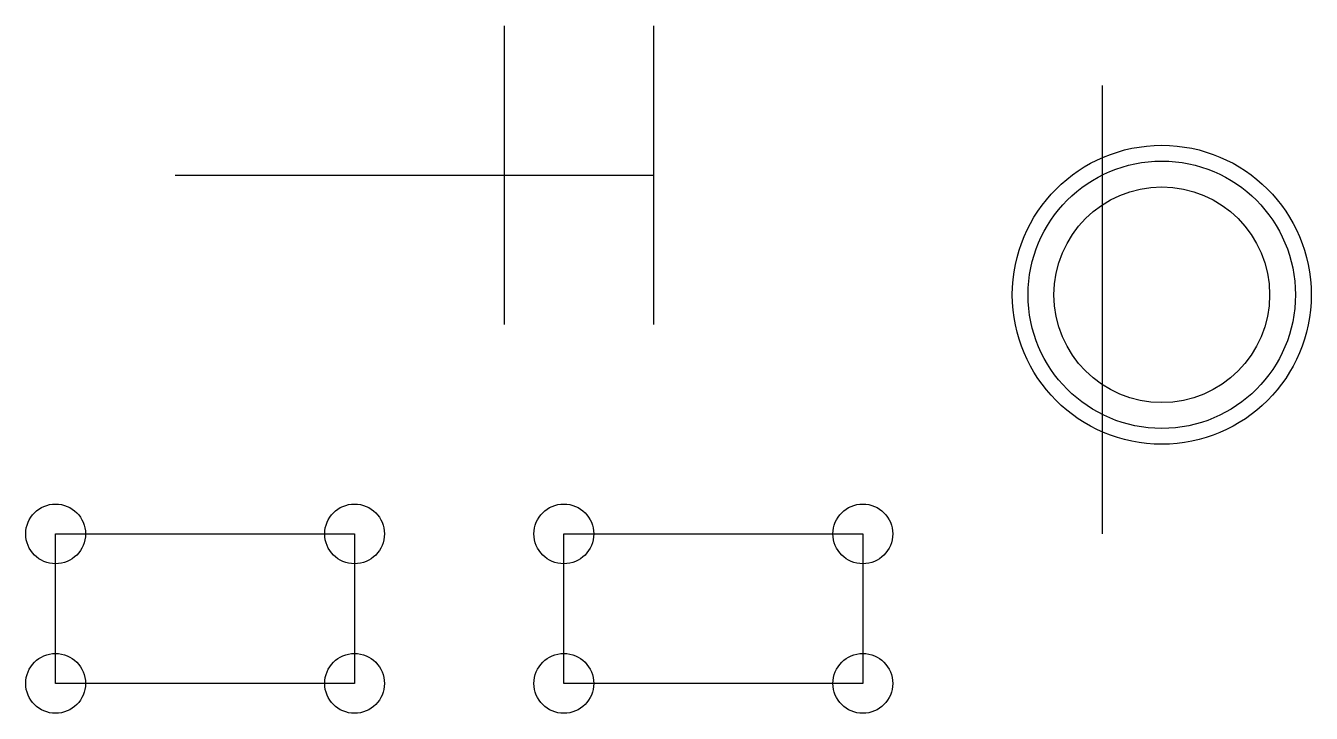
# Model space of a CAD drawing. Header units: millimetres. Extents: x 40 to 470, y 20 to 250.
import ezdxf

# ---------------------------------------------------------------- set-up
doc = ezdxf.new("R2010")
doc.units = ezdxf.units.MM

msp = doc.modelspace()

# ---------------------------------------------------------------- linework, layer by layer
for p, q in [((200, 250), (200, 150)), ((250, 250), (250, 150)), ((400, 230), (400, 80)), ((90, 200), (250, 200))]:
    msp.add_line(p, q)
for points in [[(50, 80), (150, 80), (150, 30), (50, 30)], [(220, 80), (320, 80), (320, 30), (220, 30)]]:
    msp.add_lwpolyline(points, close=True)
for centre, radius in [((420, 160), 50), ((420, 160), 44.72), ((420, 160), 36.06), ((50, 80), 10), ((150, 80), 10), ((220, 80), 10), ((320, 80), 10), ((50, 30), 10), ((150, 30), 10), ((220, 30), 10), ((320, 30), 10)]:
    msp.add_circle(centre, radius)

doc.saveas('drawing.dxf')
